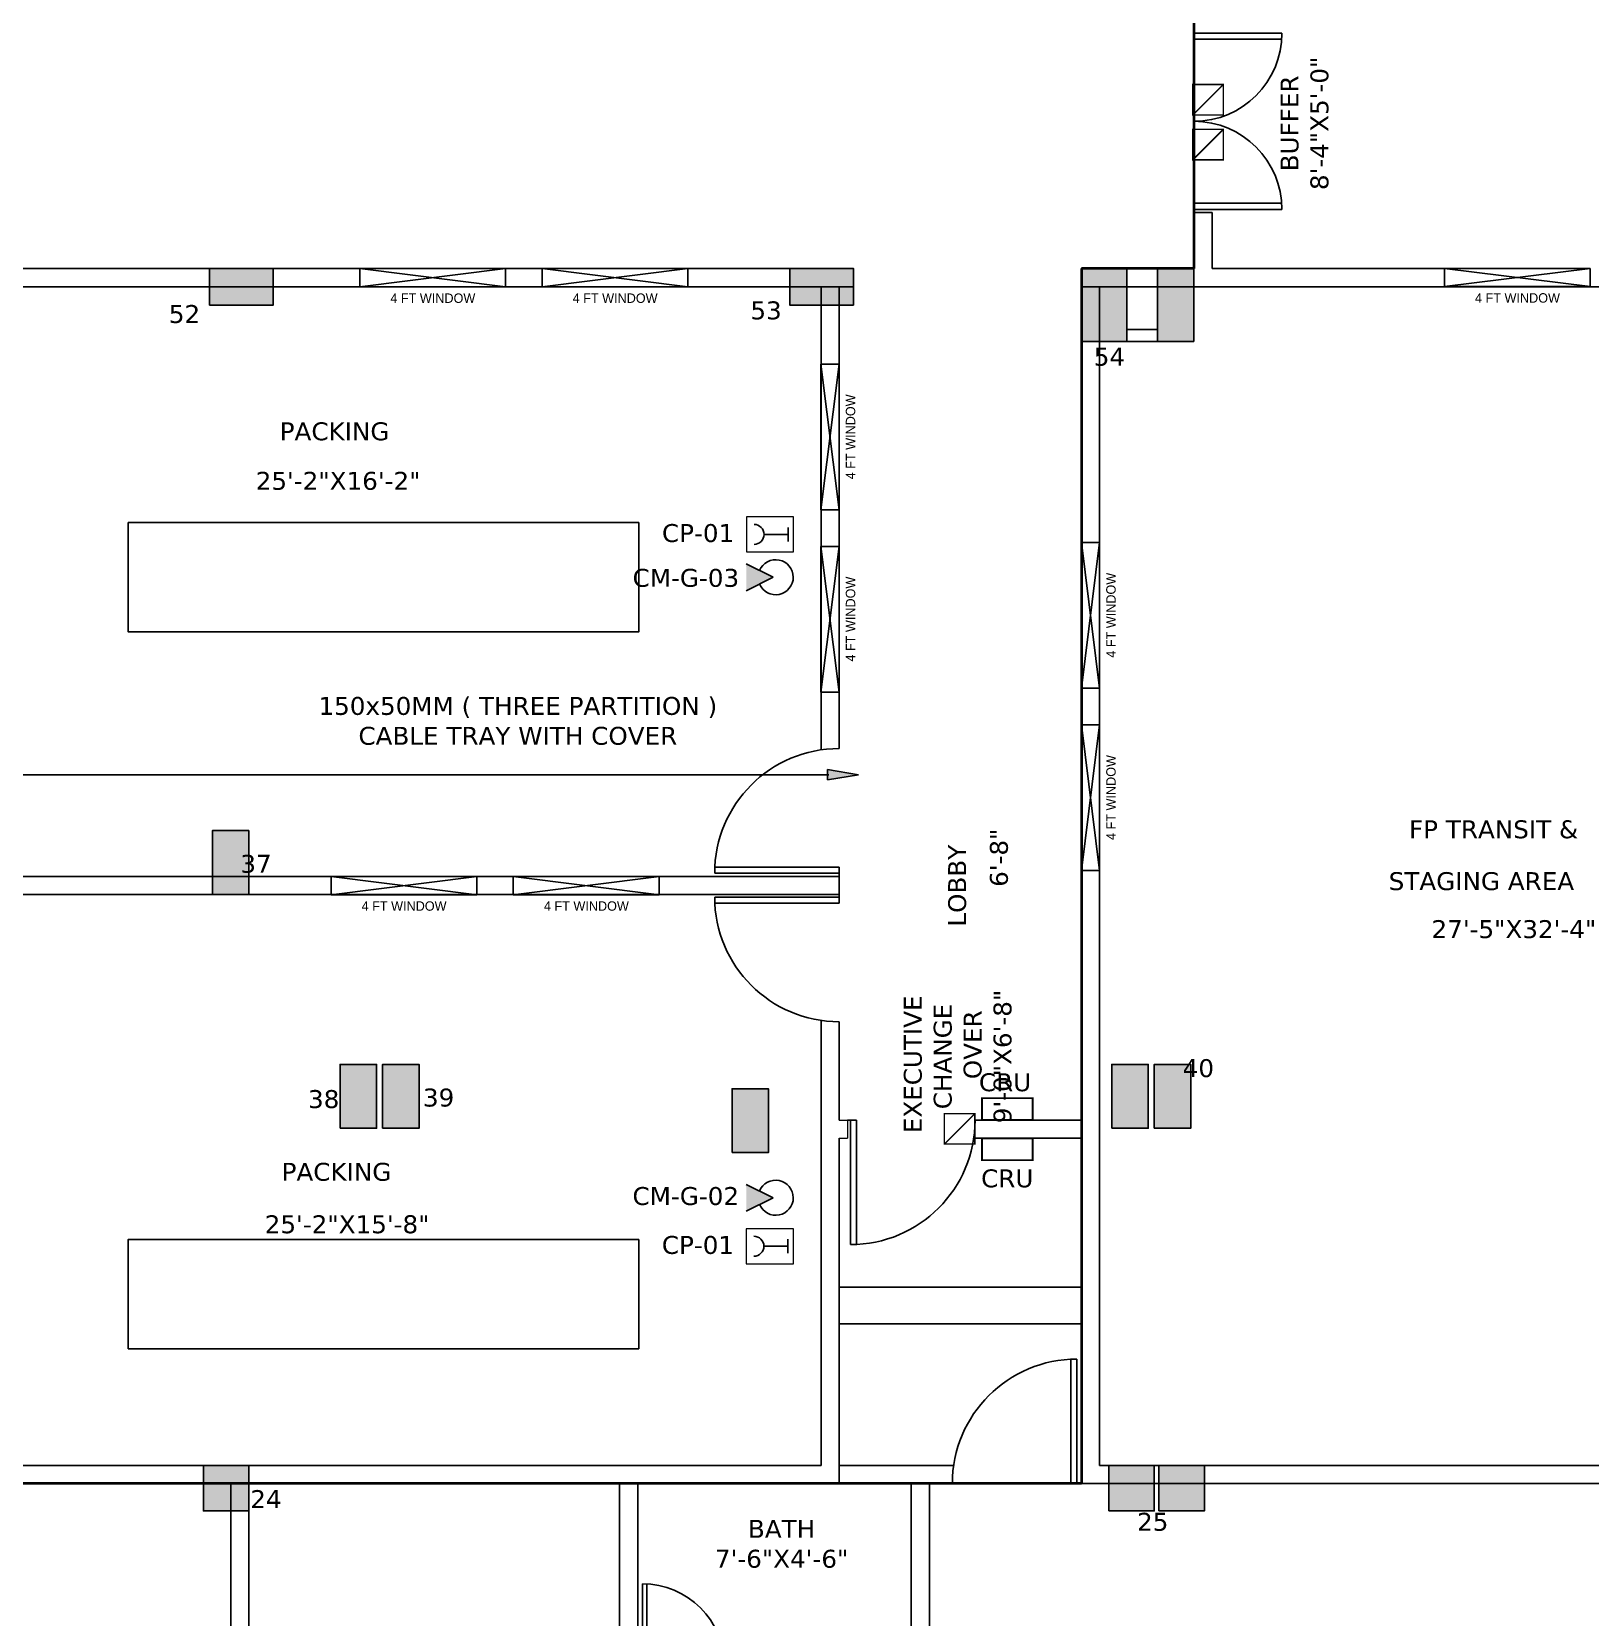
# Model space of a CAD drawing. Header units: inches. Extents: x -217 to 2701, y -906 to 3312.
# Drawn here: x 525 to 1037, y 631 to 1153 of the extents above; entities that cross this region are included whole.
import ezdxf

# ---------------------------------------------------------------- set-up
doc = ezdxf.new("R2010")
doc.units = ezdxf.units.IN
doc.header["$MEASUREMENT"] = 0
doc.layers.get('0').update_dxf_attribs({"color": 8, "linetype": 'CONTINUOUS'})
for name, color, linetype in [('COLUMN', 8, 'CONTINUOUS'), ('COLUMN HATCH', 8, 'CONTINUOUS'), ('EL- DOOR INTERLOCKING', 8, 'CONTINUOUS'), ('MAA - CCTV - ZAI', 8, 'CONTINUOUS'), ('MAA-PP.1', 8, 'CONTINUOUS'), ('TEXT', 8, 'CONTINUOUS'), ('WALL', 7, 'CONTINUOUS'), ('WINDOOW', 8, 'CONTINUOUS')]:
    doc.layers.add(name, color=color, linetype=linetype)
doc.styles.add('H St Bt', font='stylu.ttf')
doc.styles.add('VERDANA', font='verdana.ttf')

# ---------------------------------------------------------------- blocks, each defined once
blk = doc.blocks.new('D2.5')
at = {"color": 0}
for p, q in [((1.5, 0), (1.5, 27)), ((3, 0), (3, 26.96)), ((0, 0), (3, 0)), ((28.5, 0), (30, 0))]:
    blk.add_line(p, q, dxfattribs=at)
blk.add_arc((1.5, 0), 27, 0, 90, dxfattribs=at)
blk = doc.blocks.new('*U455')
at = {"layer": 'WALL', "color": 0}
for p, q in [((60520.06, 48188.77), (60526.06, 48188.77)), ((60520.06, 48140.77), (60520.06, 48188.77)), ((60526.06, 48188.77), (60520.06, 48140.77)), ((60520.06, 48188.77), (60526.06, 48140.77)), ((60526.06, 48188.77), (60526.06, 48140.77)), ((60526.06, 48140.77), (60520.06, 48140.77))]:
    blk.add_line(p, q, dxfattribs=at)
at = {"layer": 'TEXT', "lineweight": 0, "style": 'H St Bt'}
blk.add_text('4 FT WINDOW', height=3.1104, rotation=90, dxfattribs=at).set_placement((60531.34, 48150.84))
blk = doc.blocks.new('*U456')
at = {"layer": 'WALL', "color": 0}
for p, q in [((60520.06, 48188.77), (60526.06, 48188.77)), ((60520.06, 48140.77), (60520.06, 48188.77)), ((60526.06, 48188.77), (60520.06, 48140.77)), ((60520.06, 48188.77), (60526.06, 48140.77)), ((60526.06, 48188.77), (60526.06, 48140.77)), ((60526.06, 48140.77), (60520.06, 48140.77))]:
    blk.add_line(p, q, dxfattribs=at)
at = {"layer": 'TEXT', "lineweight": 0, "style": 'H St Bt'}
blk.add_text('4 FT WINDOW', height=3.1104, rotation=90, dxfattribs=at).set_placement((60531.34, 48150.84))
blk = doc.blocks.new('*U457')
at = {"layer": 'WALL', "color": 0}
for p, q in [((60520.06, 48188.77), (60526.06, 48188.77)), ((60520.06, 48140.77), (60520.06, 48188.77)), ((60526.06, 48188.77), (60520.06, 48140.77)), ((60520.06, 48188.77), (60526.06, 48140.77)), ((60526.06, 48188.77), (60526.06, 48140.77)), ((60526.06, 48140.77), (60520.06, 48140.77))]:
    blk.add_line(p, q, dxfattribs=at)
at = {"layer": 'TEXT', "lineweight": 0, "style": 'H St Bt'}
blk.add_text('4 FT WINDOW', height=3.1104, rotation=90, dxfattribs=at).set_placement((60531.34, 48150.84))
blk = doc.blocks.new('*U458')
at = {"layer": 'WALL', "color": 0}
for p, q in [((60520.06, 48188.77), (60526.06, 48188.77)), ((60520.06, 48140.77), (60520.06, 48188.77)), ((60526.06, 48188.77), (60520.06, 48140.77)), ((60520.06, 48188.77), (60526.06, 48140.77)), ((60526.06, 48188.77), (60526.06, 48140.77)), ((60526.06, 48140.77), (60520.06, 48140.77))]:
    blk.add_line(p, q, dxfattribs=at)
at = {"layer": 'TEXT', "lineweight": 0, "style": 'H St Bt'}
blk.add_text('4 FT WINDOW', height=3.1104, rotation=90, dxfattribs=at).set_placement((60531.34, 48150.84))
blk = doc.blocks.new('*U459')
at = {"layer": 'WALL', "color": 0}
for p, q in [((60520.06, 48188.77), (60526.06, 48188.77)), ((60520.06, 48140.77), (60520.06, 48188.77)), ((60526.06, 48188.77), (60520.06, 48140.77)), ((60520.06, 48188.77), (60526.06, 48140.77)), ((60526.06, 48188.77), (60526.06, 48140.77)), ((60526.06, 48140.77), (60520.06, 48140.77))]:
    blk.add_line(p, q, dxfattribs=at)
at = {"layer": 'TEXT', "lineweight": 0, "style": 'H St Bt'}
blk.add_text('4 FT WINDOW', height=3.1104, rotation=90, dxfattribs=at).set_placement((60531.34, 48150.84))
blk = doc.blocks.new('*U465')
at = {"layer": 'WALL', "color": 0}
for p, q in [((60520.06, 48188.77), (60526.06, 48188.77)), ((60520.06, 48140.77), (60520.06, 48188.77)), ((60526.06, 48188.77), (60520.06, 48140.77)), ((60520.06, 48188.77), (60526.06, 48140.77)), ((60526.06, 48188.77), (60526.06, 48140.77)), ((60526.06, 48140.77), (60520.06, 48140.77))]:
    blk.add_line(p, q, dxfattribs=at)
at = {"layer": 'TEXT', "lineweight": 0, "style": 'H St Bt'}
blk.add_text('4 FT WINDOW', height=3.1104, rotation=90, dxfattribs=at).set_placement((60531.34, 48150.84))
blk = doc.blocks.new('*U466')
at = {"layer": 'WALL', "color": 0}
for p, q in [((60520.06, 48188.77), (60526.06, 48188.77)), ((60520.06, 48140.77), (60520.06, 48188.77)), ((60526.06, 48188.77), (60520.06, 48140.77)), ((60520.06, 48188.77), (60526.06, 48140.77)), ((60526.06, 48188.77), (60526.06, 48140.77)), ((60526.06, 48140.77), (60520.06, 48140.77))]:
    blk.add_line(p, q, dxfattribs=at)
at = {"layer": 'TEXT', "lineweight": 0, "style": 'H St Bt'}
blk.add_text('4 FT WINDOW', height=3.1104, rotation=90, dxfattribs=at).set_placement((60531.34, 48150.84))
blk = doc.blocks.new('*U467')
at = {"layer": 'WALL', "color": 0}
for p, q in [((60520.06, 48188.77), (60526.06, 48188.77)), ((60520.06, 48140.77), (60520.06, 48188.77)), ((60526.06, 48188.77), (60520.06, 48140.77)), ((60520.06, 48188.77), (60526.06, 48140.77)), ((60526.06, 48188.77), (60526.06, 48140.77)), ((60526.06, 48140.77), (60520.06, 48140.77))]:
    blk.add_line(p, q, dxfattribs=at)
at = {"layer": 'TEXT', "lineweight": 0, "style": 'H St Bt'}
blk.add_text('4 FT WINDOW', height=3.1104, rotation=90, dxfattribs=at).set_placement((60531.34, 48150.84))
blk = doc.blocks.new('*U468')
at = {"layer": 'WALL', "color": 0}
for p, q in [((60520.06, 48188.77), (60526.06, 48188.77)), ((60520.06, 48140.77), (60520.06, 48188.77)), ((60526.06, 48188.77), (60520.06, 48140.77)), ((60520.06, 48188.77), (60526.06, 48140.77)), ((60526.06, 48188.77), (60526.06, 48140.77)), ((60526.06, 48140.77), (60520.06, 48140.77))]:
    blk.add_line(p, q, dxfattribs=at)
at = {"layer": 'TEXT', "lineweight": 0, "style": 'H St Bt'}
blk.add_text('4 FT WINDOW', height=3.1104, rotation=90, dxfattribs=at).set_placement((60531.34, 48150.84))
blk = doc.blocks.new('*U484')
at = {"layer": 'MAA - CCTV - ZAI'}
blk.add_hatch(color=0, dxfattribs=at).paths.add_polyline_path([(-0.65, 0), (-9.48, -4.42), (-9.48, 4.42)])
at = {"layer": 'MAA - CCTV - ZAI', "color": 0}
for p, q in [((-0.65, 0), (-9.48, 4.42)), ((-9.48, -4.42), (-0.65, 0))]:
    blk.add_line(p, q, dxfattribs=at)
blk.add_arc((0.24, 0), 5.77, 202.6408, 157.3592, dxfattribs=at)
blk = doc.blocks.new('*U485')
at = {"layer": 'MAA - CCTV - ZAI'}
blk.add_hatch(color=0, dxfattribs=at).paths.add_polyline_path([(-0.65, 0), (-9.48, -4.42), (-9.48, 4.42)])
at = {"layer": 'MAA - CCTV - ZAI', "color": 0}
for p, q in [((-0.65, 0), (-9.48, 4.42)), ((-9.48, -4.42), (-0.65, 0))]:
    blk.add_line(p, q, dxfattribs=at)
blk.add_arc((0.24, 0), 5.77, 202.6408, 157.3592, dxfattribs=at)
blk = doc.blocks.new('CP')
at = {"layer": 'MAA - CCTV - ZAI', "lineweight": 0}
blk.add_lwpolyline([(5.77, 0), (5.77, -15.5), (-5.77, -15.5), (-5.77, 0)], close=True, dxfattribs=at)
at = {"layer": 'MAA-PP.1', "color": 0}
for p, q in [((-2.3, -1.8), (2.3, -1.8)), ((0, -9.68), (0, -1.8))]:
    blk.add_line(p, q, dxfattribs=at)
at = {"layer": 'MAA-PP.1', "color": 0, "extrusion": (0, 0, -1)}
blk.add_ellipse((0, -12.97), major_axis=(2.32, 2.32), ratio=1, start_param=3.926991, end_param=7.068583, dxfattribs=at)
blk = doc.blocks.new('CRU')
at = {"layer": 'EL- DOOR INTERLOCKING', "color": 0, "const_width": 0.607}
blk.add_lwpolyline([(-7, 0), (-7, 7.23), (9.63, 7.23), (9.63, 0)], close=True, dxfattribs=at)

msp = doc.modelspace()

# ---------------------------------------------------------------- hatches: boundary and pattern name
at = {"layer": 'COLUMN HATCH', "linetype": 'Continuous'}
for points in [[(583, 1075), (583, 1063), (604, 1063), (604, 1075)], [(774, 1075), (774, 1063), (795, 1063), (795, 1075)], [(885, 1075), (870, 1075), (870, 1051), (885, 1051)], [(907, 1075), (895, 1075), (895, 1051), (907, 1051)], [(596, 890), (584, 890), (584, 869), (596, 869)], [(638, 813), (626, 813), (626, 792), (638, 792)], [(652, 813), (640, 813), (640, 792), (652, 792)], [(892, 813), (880, 813), (880, 792), (892, 792)], [(906, 813), (894, 813), (894, 792), (906, 792)], [(755, 784), (767, 784), (767, 805), (755, 805)], [(596, 681), (581, 681), (581, 666), (596, 666)], [(894, 681), (879, 681), (879, 666), (894, 666)], [(910.5, 681), (895.5, 681), (895.5, 666), (910.5, 666)]]:
    msp.add_hatch(color=256, dxfattribs=at).paths.add_polyline_path(points)
at = {"layer": 'TEXT', "lineweight": 0}
for points in [[(583, 1075), (583, 1063), (604, 1063), (604, 1075)], [(774, 1075), (774, 1063), (795, 1063), (795, 1075)], [(885, 1075), (870, 1075), (870, 1051), (885, 1051)], [(907, 1075), (895, 1075), (895, 1051), (907, 1051)], [(596, 890), (584, 890), (584, 869), (596, 869)], [(892, 813), (880, 813), (880, 792), (892, 792)], [(906, 813), (894, 813), (894, 792), (906, 792)], [(755, 784), (767, 784), (767, 805), (755, 805)], [(596, 681), (581, 681), (581, 666), (596, 666)], [(894, 681), (879, 681), (879, 666), (894, 666)], [(910.5, 681), (895.5, 681), (895.5, 666), (910.5, 666)]]:
    msp.add_hatch(color=256, dxfattribs=at).paths.add_polyline_path(points)
at = {"layer": 'TEXT'}
msp.add_hatch(color=256, dxfattribs=at).paths.add_polyline_path([(786.38, 910.08), (786.38, 906.65), (796.62, 908.37)])

# ---------------------------------------------------------------- linework, layer by layer
at = {"layer": 'COLUMN', "linetype": 'Continuous'}
for p, q in [((907, 1152.5), (936, 1152.5)), ((907, 1150.5), (935.93, 1150.5)), ((907, 1096.5), (935.93, 1096.5)), ((907, 1094.5), (936, 1094.5)), ((596, 868.98), (596, 890.02)), ((790.29, 874.88), (790.29, 878)), ((790.29, 868.95), (790.29, 866.07)), ((796, 794.69), (793, 794.69)), ((870, 739.62), (790.29, 739.62)), ((870, 727.62), (790.29, 727.62))]:
    msp.add_line(p, q, dxfattribs=at)
for points in [[(583, 1063), (604, 1063), (604, 1075), (583, 1075)], [(870, 1051), (885, 1051), (885, 1075), (870, 1075)], [(907, 1051), (895, 1051), (895, 1075), (907, 1075)], [(626, 792), (638, 792), (638, 813), (626, 813)], [(640, 792), (652, 792), (652, 813), (640, 813)], [(880, 792), (892, 792), (892, 813), (880, 813)], [(894, 792), (906, 792), (906, 813), (894, 813)], [(755, 784), (767, 784), (767, 805), (755, 805)], [(879, 666), (894, 666), (894, 681), (879, 681)], [(895.5, 666), (910.5, 666), (910.5, 681), (895.5, 681)]]:
    msp.add_lwpolyline(points, close=True, dxfattribs=at)
for points in [[(774, 1075), (774, 1063), (795, 1063)], [(795, 1063), (795, 1075), (774, 1075)], [(596, 890), (584, 890), (584, 869), (596, 869)], [(749.34, 878), (790.29, 878)], [(749.29, 876), (790.29, 876)], [(749.29, 868.07), (790.29, 868.07)], [(749.34, 866.07), (790.29, 866.07)], [(794, 753.69), (794, 794.69)], [(796, 753.74), (796, 794.69)], [(866.52, 715.95), (866.52, 675)], [(868.52, 716), (868.52, 675)], [(581, 681), (581, 666), (596, 666)], [(596, 681), (581, 681)], [(596, 666), (596, 681)]]:
    msp.add_lwpolyline(points, dxfattribs=at)
for centre, radius, start, end in [((907, 1152.5), 29, 270, 0), ((907, 1094.5), 29, 0, 90), ((790.29, 876), 41, 90, 180), ((790.29, 868.07), 41, 180, 270), ((794, 794.69), 41, 270, 0), ((868.52, 675), 41, 90, 180)]:
    msp.add_arc(centre, radius, start, end, dxfattribs=at)
at = {"layer": 'EL- DOOR INTERLOCKING', "const_width": 0.486}
for points in [[(906.69, 1135.61), (906.69, 1125.61), (916.69, 1125.61), (916.69, 1135.61)], [(906.69, 1120.84), (906.69, 1110.84), (916.69, 1110.84), (916.69, 1120.84)], [(824.9, 796.79), (824.9, 786.79), (834.9, 786.79), (834.9, 796.79)]]:
    msp.add_lwpolyline(points, close=True, dxfattribs=at)
for points in [[(916.69, 1135.61), (906.69, 1125.61)], [(916.69, 1120.84), (906.69, 1110.84)], [(834.9, 796.79), (824.9, 786.79)]]:
    msp.add_lwpolyline(points, dxfattribs=at)
at = {"layer": 'TEXT', "lineweight": 0}
for p, q in [((583, 1069), (590, 1069)), ((885, 1069), (900, 1069)), ((895, 1055), (885, 1055)), ((870, 1051), (907, 1051)), ((584, 868.95), (584, 890)), ((596, 868.98), (596, 890.02))]:
    msp.add_line(p, q, dxfattribs=at)
at = {"layer": 'TEXT'}
for p, q in [((786.9, 908.37), (469.7, 908.37)), ((796.58, 908.38), (786.38, 910.08)), ((786.38, 906.65), (786.38, 910.08)), ((796.58, 908.37), (786.38, 906.65))]:
    msp.add_line(p, q, dxfattribs=at)
at = {"layer": 'TEXT', "lineweight": 0}
for points in [[(583, 1063), (604, 1063), (604, 1075), (583, 1075)], [(774, 1063), (795, 1063), (795, 1075), (774, 1075)], [(880, 792), (892, 792), (892, 813), (880, 813)], [(894, 792), (906, 792), (906, 813), (894, 813)], [(755, 784), (767, 784), (767, 805), (755, 805)], [(581, 666), (596, 666), (596, 681), (581, 681)], [(879, 666), (894, 666), (894, 681), (879, 681)], [(895.5, 666), (910.5, 666), (910.5, 681), (895.5, 681)]]:
    msp.add_lwpolyline(points, close=True, dxfattribs=at)
for points in [[(907, 1075), (870, 1075), (870, 1051)], [(885, 1051), (885, 1075)], [(895, 1051), (895, 1075)], [(907, 1075), (907, 1051)], [(596, 890), (584, 890)], [(584, 869), (596, 869)]]:
    msp.add_lwpolyline(points, dxfattribs=at)
at = {"layer": 'TEXT', "linetype": 'Continuous'}
for points in [[(724.29, 991.41), (724.29, 955.41), (556.29, 955.41), (556.29, 991.41), (724.29, 991.41)], [(724.29, 755.4), (724.29, 719.4), (556.29, 719.4), (556.29, 755.4), (724.29, 755.4)]]:
    msp.add_lwpolyline(points, dxfattribs=at)
at = {"layer": 'WALL'}
for p, q in [((907, 1153.5), (907, 1150.5)), ((907, 1096.5), (907, 1093.5)), ((866.52, 675), (870, 675))]:
    msp.add_line(p, q, dxfattribs=at)
at = {"layer": 'WALL', "linetype": 'Continuous'}
for p, q in [((907, 1069), (907, 1093.5)), ((907, 1093.5), (913, 1093.5)), ((913, 1075), (913, 1093.5)), ((316.5, 1075), (795, 1075)), ((870, 1075), (907, 1075)), ((870, 1075), (870, 675)), ((913, 1075), (989.49, 1075)), ((335.98, 1069), (795, 1069)), ((870, 1069), (1069.5, 1069)), ((876, 1069), (876, 681)), ((895, 1055), (885, 1055)), ((895, 1051), (885, 1051)), ((790.29, 866.07), (790.29, 878)), ((330, 868.95), (790.29, 868.95)), ((835, 794.69), (870, 794.69)), ((834.56, 788.69), (870, 788.69)), ((482, 681), (584, 681)), ((596, 681), (784.29, 681)), ((790.29, 681), (827.96, 681)), ((876, 681), (1055.25, 681)), ((482, 675), (590, 675)), ((590, 675), (590, 610.5)), ((596, 675), (596, 555)), ((596, 675), (718, 675)), ((718, 675), (718, 591)), ((724, 675), (814, 675)), ((724, 675), (724, 591)), ((814, 675), (814, 621)), ((820, 675), (827.52, 675)), ((820, 675), (820, 586.75)), ((870, 675), (1140.5, 675))]:
    msp.add_line(p, q, dxfattribs=at)
for points in [[(784.29, 916.56), (784.29, 1069)], [(790.29, 917), (790.29, 1069)], [(330, 874.88), (790.29, 874.88)], [(784.29, 681), (784.29, 827.51)], [(790.29, 794.69), (790.29, 827.07)], [(790.29, 675), (790.29, 788.69)]]:
    msp.add_lwpolyline(points, dxfattribs=at)
at = {"layer": 'WINDOOW', "lineweight": 35}
for p, q in [((907, 1181), (907, 1075)), ((907, 1075), (870, 1075)), ((870, 1075), (870, 675)), ((870, 675), (-15, 675))]:
    msp.add_line(p, q, dxfattribs=at)
at = {"layer": 'WINDOOW', "linetype": 'Continuous'}
msp.add_line((554, 1075), (461, 1075), dxfattribs=at)
at = {"layer": 'WINDOOW', "lineweight": 0}
for p, q in [((790.29, 794.69), (796, 794.69)), ((793, 794.69), (793, 788.69)), ((790.29, 788.69), (793, 788.69)), ((870, 788.69), (870, 675))]:
    msp.add_line(p, q, dxfattribs=at)

# ---------------------------------------------------------------- block references
at = {"layer": 'COLUMN', "linetype": 'Continuous'}
msp.add_blockref('D2.5', (724, 615), dxfattribs=at)
at = {"layer": 'EL- DOOR INTERLOCKING'}
for p in [(844.31, 794.69), (844.31, 781.46)]:
    msp.add_blockref('CRU', p, dxfattribs=at)
at = {"layer": 'MAA - CCTV - ZAI', "lineweight": 0, "xscale": -1, "rotation": 270}
for p in [(775.23, 987.5), (775.19, 753.14)]:
    msp.add_blockref('CP', p, dxfattribs=at)
at = {"layer": 'MAA - CCTV - ZAI', "rotation": 0.2015177848045582}
for name, p in [('*U484', (769.15, 973.39)), ('*U485', (769.15, 769.11))]:
    msp.add_blockref(name, p, dxfattribs=at)
at = {"layer": 'WALL', "rotation": 270}
for name, p in [('*U459', (-47508.29, 61595.06)), ('*U465', (-47448.29, 61595.06)), ('*U455', (-47151.28, 61595.14)), ('*U467', (-47517.75, 61394.94)), ('*U468', (-47457.75, 61394.94))]:
    msp.add_blockref(name, p, dxfattribs=at)
at = {"layer": 'WALL'}
for name, p in [('*U458', (-59735.78, -47145.2)), ('*U466', (-59735.78, -47205.2)), ('*U456', (-59650.06, -47203.93)), ('*U457', (-59650.06, -47263.93))]:
    msp.add_blockref(name, p, dxfattribs=at)

# ---------------------------------------------------------------- texts
at = {"layer": 'TEXT', "style": 'VERDANA'}
for s, height, p in [('PACKING', 5.906, (606.12, 1018.49)), ('25\'-2"X16\'-2"', 5.9055, (598.23, 1002.19)), ('PACKING', 5.906, (606.75, 774.7)), ('25\'-2"X15\'-8"', 5.9055, (601.2, 757.43))]:
    msp.add_text(s, height=height, dxfattribs=at).set_placement(p)
at = {"layer": 'TEXT', "linetype": 'Continuous', "style": 'VERDANA'}
for s, p in [('FP TRANSIT & ', (977.83, 887.46)), ('STAGING AREA', (971.14, 870.4)), ('27\'-5"X32\'-4"', (985.23, 854.6))]:
    msp.add_text(s, height=5.9055, dxfattribs=at).set_placement(p)
for s, p in [('6\'-8"', (845.79, 871.46)), ('LOBBY', (832.05, 858.37))]:
    msp.add_text(s, height=5.906, rotation=90, dxfattribs=at).set_placement(p)
at = {"layer": 'TEXT', "style": 'VERDANA'}
for s, p in [('6\'-8"', (845.79, 871.46)), ('LOBBY', (832.05, 858.37))]:
    msp.add_text(s, height=5.906, rotation=90, dxfattribs=at).set_placement(p)
at = {"layer": 'TEXT', "linetype": 'Continuous', "insert": (943.47, 1122.82), "char_height": 5.9055, "width": 78.8687, "attachment_point": 5, "rotation": 90, "style": 'VERDANA'}
msp.add_mtext('BUFFER\\P8\'-4"X5\'-0"', dxfattribs=at)
at = {"layer": 'TEXT', "lineweight": 0, "char_height": 5.906, "width": 5.1391, "attachment_point": 5, "style": 'VERDANA'}
for s, insert in [('52', (574.79, 1060.01)), ('53', (766.2, 1061.2)), ('54', (879.22, 1045.93)), ('37', (598.32, 879)), ('40', (908.5, 811.73)), ('38', (620.6, 801.54)), ('39', (658.43, 802.04)), ('24', (601.59, 669.9)), ('25', (893.48, 662.38))]:
    msp.add_mtext(s, dxfattribs=dict(at, insert=insert))
at = {"layer": 'TEXT', "attachment_point": 5, "style": 'VERDANA'}
for s, insert, char_height, width in [('CP-01', (743.83, 987.89), 5.906, 220.5147), ('CM-G-03', (739.81, 973.14), 5.906, 145.1712), ('150x50MM ( THREE PARTITION ) \\PCABLE TRAY WITH COVER', (684.5, 926.06), 5.9055, 220.5147), ('CRU', (844.87, 807.08), 5.906, 220.5147), ('CRU', (845.59, 775.44), 5.906, 220.5147), ('CM-G-02', (739.78, 769.62), 5.906, 145.1712), ('CP-01', (743.79, 753.52), 5.906, 220.5147)]:
    msp.add_mtext(s, dxfattribs=dict(at, insert=insert, char_height=char_height, width=width))
at = {"layer": 'TEXT', "lineweight": 0, "insert": (829.32, 813.04), "char_height": 5.9055, "width": 237.5662, "attachment_point": 5, "rotation": 90, "style": 'VERDANA'}
msp.add_mtext('EXECUTIVE\\P  CHANGE\\P     OVER\\P  9\'-0"X6\'-8"', dxfattribs=at)
at = {"layer": 'TEXT', "linetype": 'Continuous', "insert": (771.32, 655.13), "char_height": 5.9055, "width": 58.8886, "attachment_point": 5, "style": 'VERDANA'}
msp.add_mtext('BATH \\P7\'-6"X4\'-6"', dxfattribs=at)

doc.saveas('drawing.dxf')
